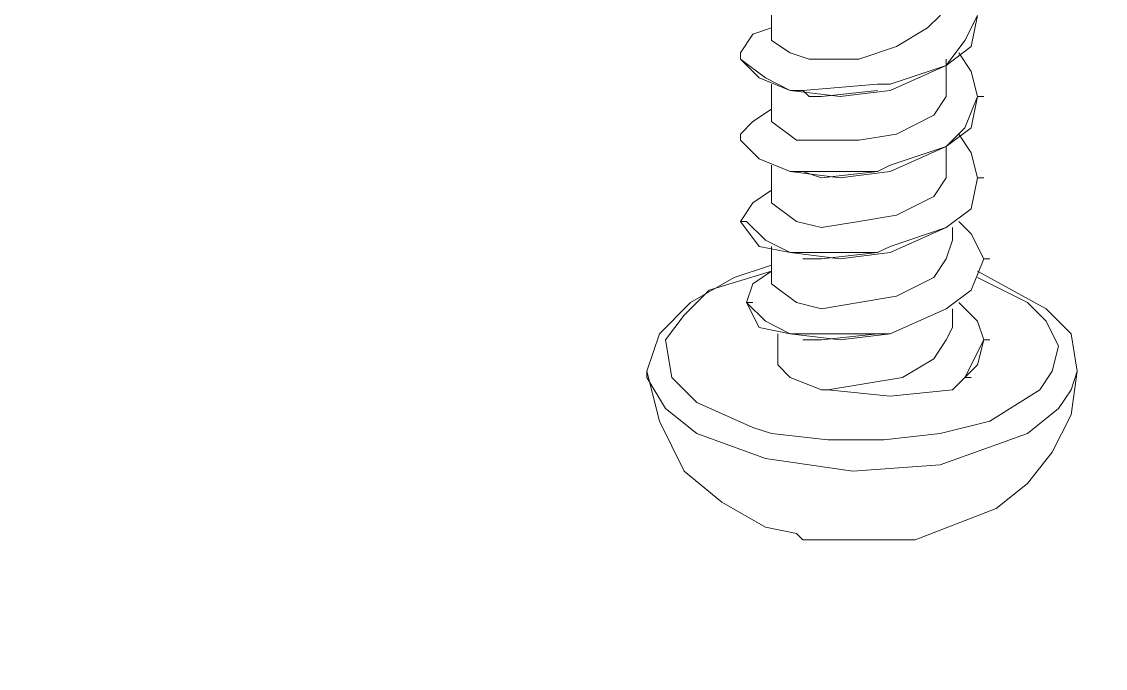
# Model space of a CAD drawing. Header units: centimetres. Extents: x -22.4 to 6.2, y -30.9 to -11.
# Drawn here: x -12.228 to -11.493, y -27.807 to -27.368 of the extents above; entities that cross this region are included whole.
import ezdxf

# ---------------------------------------------------------------- set-up
doc = ezdxf.new("R2010")
doc.units = ezdxf.units.CM
doc.header["$MEASUREMENT"] = 0
doc.layers.add('layer 1', color=7, linetype='Continuous')

msp = doc.modelspace()

# ---------------------------------------------------------------- linework, layer by layer
at = {"layer": 'layer 1', "lineweight": 9}
for points, knots in [([(-21.92211, -30.90598), (-21.92211, -30.90598), (6.24226, -30.90598), (6.24226, -30.90598), (6.24226, -30.90598), (6.24226, -30.90598), (6.24226, -11.33528), (6.24226, -11.33528), (6.24226, -11.33528), (6.24226, -11.33528), (-21.92211, -11.33528), (-21.92211, -11.33528), (-21.92211, -11.33528), (-21.92211, -11.33528), (-21.92211, -30.90598), (-21.92211, -30.90598)], [0, 0, 0, 0, 0.2, 0.2, 0.2, 0.2, 0.4, 0.4, 0.4, 0.4, 0.6, 0.6, 0.6, 0.6, 1, 1, 1, 1]), ([(-11.68542, -27.39336), (-11.68542, -27.39336), (-11.66002, -27.39336), (-11.66002, -27.39336), (-11.66002, -27.39336), (-11.66002, -27.39336), (-11.63462, -27.38489), (-11.63462, -27.38489), (-11.63462, -27.38489), (-11.63462, -27.38489), (-11.61345, -27.37219), (-11.61345, -27.37219), (-11.61345, -27.37219), (-11.61345, -27.37219), (-11.60499, -27.36373), (-11.60499, -27.36373), (-11.60499, -27.36373), (-11.60499, -27.36373), (-11.60075, -27.35103), (-11.60075, -27.35103)], [0, 0, 0, 0, 0.166667, 0.166667, 0.166667, 0.166667, 0.333333, 0.333333, 0.333333, 0.333333, 0.5, 0.5, 0.5, 0.5, 0.666667, 0.666667, 0.666667, 0.666667, 1, 1, 1, 1]), ([(-11.63885, -27.41029), (-11.63885, -27.41029), (-11.60075, -27.39759), (-11.60075, -27.39759), (-11.60075, -27.39759), (-11.60075, -27.39759), (-11.58805, -27.38066), (-11.58805, -27.38066), (-11.58805, -27.38066), (-11.58805, -27.38066), (-11.57959, -27.36373), (-11.57959, -27.36373)], [0, 0, 0, 0, 0.25, 0.25, 0.25, 0.25, 0.5, 0.5, 0.5, 0.5, 1, 1, 1, 1]), ([(-11.63885, -27.41453), (-11.63885, -27.41453), (-11.60075, -27.39759), (-11.60075, -27.39759), (-11.60075, -27.39759), (-11.60075, -27.39759), (-11.58382, -27.38489), (-11.58382, -27.38489), (-11.58382, -27.38489), (-11.58382, -27.38489), (-11.57959, -27.36373), (-11.57959, -27.36373)], [0, 0, 0, 0, 0.25, 0.25, 0.25, 0.25, 0.5, 0.5, 0.5, 0.5, 1, 1, 1, 1]), ([(-11.71929, -27.37219), (-11.71929, -27.37219), (-11.73199, -27.37643), (-11.73199, -27.37643), (-11.73199, -27.37643), (-11.73199, -27.37643), (-11.74045, -27.38913), (-11.74045, -27.38913)], [0, 0, 0, 0, 0.333333, 0.333333, 0.333333, 0.333333, 1, 1, 1, 1]), ([(-11.69389, -27.39336), (-11.69389, -27.39336), (-11.70659, -27.38913), (-11.70659, -27.38913), (-11.70659, -27.38913), (-11.70659, -27.38913), (-11.71929, -27.38066), (-11.71929, -27.38066)], [0, 0, 0, 0, 0.333333, 0.333333, 0.333333, 0.333333, 1, 1, 1, 1]), ([(-11.74045, -27.39336), (-11.74045, -27.39336), (-11.72352, -27.40606), (-11.72352, -27.40606), (-11.72352, -27.40606), (-11.72352, -27.40606), (-11.70659, -27.41453), (-11.70659, -27.41453)], [0, 0, 0, 0, 0.333333, 0.333333, 0.333333, 0.333333, 1, 1, 1, 1]), ([(-11.74045, -27.39336), (-11.74045, -27.39336), (-11.72775, -27.40606), (-11.72775, -27.40606), (-11.72775, -27.40606), (-11.72775, -27.40606), (-11.70659, -27.41453), (-11.70659, -27.41453)], [0, 0, 0, 0, 0.333333, 0.333333, 0.333333, 0.333333, 1, 1, 1, 1]), ([(-11.57959, -27.41876), (-11.57959, -27.41876), (-11.58382, -27.40183), (-11.58382, -27.40183), (-11.58382, -27.40183), (-11.58382, -27.40183), (-11.59229, -27.38913), (-11.59229, -27.38913)], [0, 0, 0, 0, 0.333333, 0.333333, 0.333333, 0.333333, 1, 1, 1, 1]), ([(-11.60075, -27.40606), (-11.60075, -27.40606), (-11.60075, -27.41876), (-11.60075, -27.41876), (-11.60075, -27.41876), (-11.60075, -27.41876), (-11.60922, -27.43146), (-11.60922, -27.43146), (-11.60922, -27.43146), (-11.60922, -27.43146), (-11.63462, -27.44416), (-11.63462, -27.44416), (-11.63462, -27.44416), (-11.63462, -27.44416), (-11.66002, -27.44839), (-11.66002, -27.44839), (-11.66002, -27.44839), (-11.66002, -27.44839), (-11.68542, -27.44839), (-11.68542, -27.44839)], [0, 0, 0, 0, 0.166667, 0.166667, 0.166667, 0.166667, 0.333333, 0.333333, 0.333333, 0.333333, 0.5, 0.5, 0.5, 0.5, 0.666667, 0.666667, 0.666667, 0.666667, 1, 1, 1, 1]), ([(-11.70659, -27.41453), (-11.70659, -27.41453), (-11.67272, -27.41876), (-11.67272, -27.41876), (-11.67272, -27.41876), (-11.67272, -27.41876), (-11.63885, -27.41453), (-11.63885, -27.41453)], [0, 0, 0, 0, 0.333333, 0.333333, 0.333333, 0.333333, 1, 1, 1, 1]), ([(-11.63885, -27.46533), (-11.63885, -27.46533), (-11.60075, -27.45263), (-11.60075, -27.45263), (-11.60075, -27.45263), (-11.60075, -27.45263), (-11.58805, -27.43993), (-11.58805, -27.43993), (-11.58805, -27.43993), (-11.58805, -27.43993), (-11.57959, -27.41876), (-11.57959, -27.41876)], [0, 0, 0, 0, 0.25, 0.25, 0.25, 0.25, 0.5, 0.5, 0.5, 0.5, 1, 1, 1, 1]), ([(-11.63885, -27.46956), (-11.63885, -27.46956), (-11.60075, -27.45263), (-11.60075, -27.45263), (-11.60075, -27.45263), (-11.60075, -27.45263), (-11.58382, -27.43993), (-11.58382, -27.43993), (-11.58382, -27.43993), (-11.58382, -27.43993), (-11.57959, -27.41876), (-11.57959, -27.41876)], [0, 0, 0, 0, 0.25, 0.25, 0.25, 0.25, 0.5, 0.5, 0.5, 0.5, 1, 1, 1, 1]), ([(-11.71929, -27.42723), (-11.71929, -27.42723), (-11.73199, -27.43569), (-11.73199, -27.43569), (-11.73199, -27.43569), (-11.73199, -27.43569), (-11.74045, -27.44416), (-11.74045, -27.44416)], [0, 0, 0, 0, 0.333333, 0.333333, 0.333333, 0.333333, 1, 1, 1, 1]), ([(-11.68542, -27.44839), (-11.68542, -27.44839), (-11.70235, -27.44839), (-11.70235, -27.44839), (-11.70235, -27.44839), (-11.70235, -27.44839), (-11.71929, -27.43569), (-11.71929, -27.43569)], [0, 0, 0, 0, 0.333333, 0.333333, 0.333333, 0.333333, 1, 1, 1, 1]), ([(-11.57959, -27.47379), (-11.57959, -27.47379), (-11.58382, -27.45686), (-11.58382, -27.45686), (-11.58382, -27.45686), (-11.58382, -27.45686), (-11.59229, -27.44416), (-11.59229, -27.44416)], [0, 0, 0, 0, 0.333333, 0.333333, 0.333333, 0.333333, 1, 1, 1, 1]), ([(-11.74045, -27.44839), (-11.74045, -27.44839), (-11.72775, -27.46109), (-11.72775, -27.46109), (-11.72775, -27.46109), (-11.72775, -27.46109), (-11.70659, -27.46956), (-11.70659, -27.46956)], [0, 0, 0, 0, 0.333333, 0.333333, 0.333333, 0.333333, 1, 1, 1, 1]), ([(-11.74045, -27.44839), (-11.74045, -27.44839), (-11.72775, -27.46109), (-11.72775, -27.46109), (-11.72775, -27.46109), (-11.72775, -27.46109), (-11.70659, -27.46956), (-11.70659, -27.46956)], [0, 0, 0, 0, 0.333333, 0.333333, 0.333333, 0.333333, 1, 1, 1, 1]), ([(-11.60075, -27.46109), (-11.60075, -27.46109), (-11.60075, -27.47379), (-11.60075, -27.47379), (-11.60075, -27.47379), (-11.60075, -27.47379), (-11.60922, -27.48649), (-11.60922, -27.48649), (-11.60922, -27.48649), (-11.60922, -27.48649), (-11.63462, -27.49919), (-11.63462, -27.49919), (-11.63462, -27.49919), (-11.63462, -27.49919), (-11.66002, -27.50343), (-11.66002, -27.50343), (-11.66002, -27.50343), (-11.66002, -27.50343), (-11.68542, -27.50766), (-11.68542, -27.50766)], [0, 0, 0, 0, 0.166667, 0.166667, 0.166667, 0.166667, 0.333333, 0.333333, 0.333333, 0.333333, 0.5, 0.5, 0.5, 0.5, 0.666667, 0.666667, 0.666667, 0.666667, 1, 1, 1, 1]), ([(-11.70659, -27.46956), (-11.70659, -27.46956), (-11.67272, -27.47379), (-11.67272, -27.47379), (-11.67272, -27.47379), (-11.67272, -27.47379), (-11.63885, -27.46956), (-11.63885, -27.46956)], [0, 0, 0, 0, 0.333333, 0.333333, 0.333333, 0.333333, 1, 1, 1, 1]), ([(-11.64732, -27.46956), (-11.64732, -27.46956), (-11.69812, -27.46956), (-11.69812, -27.46956), (-11.69812, -27.46956), (-11.69812, -27.46956), (-11.70659, -27.46956), (-11.70659, -27.46956)], [0, 0, 0, 0, 0.333333, 0.333333, 0.333333, 0.333333, 1, 1, 1, 1]), ([(-11.63885, -27.52036), (-11.63885, -27.52036), (-11.60075, -27.50766), (-11.60075, -27.50766), (-11.60075, -27.50766), (-11.60075, -27.50766), (-11.58382, -27.49496), (-11.58382, -27.49496), (-11.58382, -27.49496), (-11.58382, -27.49496), (-11.57959, -27.47379), (-11.57959, -27.47379)], [0, 0, 0, 0, 0.25, 0.25, 0.25, 0.25, 0.5, 0.5, 0.5, 0.5, 1, 1, 1, 1]), ([(-11.63885, -27.52459), (-11.63885, -27.52459), (-11.60075, -27.50766), (-11.60075, -27.50766), (-11.60075, -27.50766), (-11.60075, -27.50766), (-11.58382, -27.49496), (-11.58382, -27.49496), (-11.58382, -27.49496), (-11.58382, -27.49496), (-11.57959, -27.47379), (-11.57959, -27.47379)], [0, 0, 0, 0, 0.25, 0.25, 0.25, 0.25, 0.5, 0.5, 0.5, 0.5, 1, 1, 1, 1]), ([(-11.71929, -27.48226), (-11.71929, -27.48226), (-11.73199, -27.49073), (-11.73199, -27.49073), (-11.73199, -27.49073), (-11.73199, -27.49073), (-11.74045, -27.50343), (-11.74045, -27.50343)], [0, 0, 0, 0, 0.333333, 0.333333, 0.333333, 0.333333, 1, 1, 1, 1]), ([(-11.71929, -27.49073), (-11.71929, -27.49073), (-11.70235, -27.50343), (-11.70235, -27.50343), (-11.70235, -27.50343), (-11.70235, -27.50343), (-11.68542, -27.50766), (-11.68542, -27.50766)], [0, 0, 0, 0, 0.333333, 0.333333, 0.333333, 0.333333, 1, 1, 1, 1]), ([(-11.74045, -27.50343), (-11.74045, -27.50343), (-11.72775, -27.52036), (-11.72775, -27.52036), (-11.72775, -27.52036), (-11.72775, -27.52036), (-11.70659, -27.52459), (-11.70659, -27.52459)], [0, 0, 0, 0, 0.333333, 0.333333, 0.333333, 0.333333, 1, 1, 1, 1]), ([(-11.73622, -27.50343), (-11.73622, -27.50343), (-11.72352, -27.51613), (-11.72352, -27.51613), (-11.72352, -27.51613), (-11.72352, -27.51613), (-11.70659, -27.52459), (-11.70659, -27.52459)], [0, 0, 0, 0, 0.333333, 0.333333, 0.333333, 0.333333, 1, 1, 1, 1]), ([(-11.57535, -27.52883), (-11.57535, -27.52883), (-11.58382, -27.51189), (-11.58382, -27.51189), (-11.58382, -27.51189), (-11.58382, -27.51189), (-11.59229, -27.50343), (-11.59229, -27.50343)], [0, 0, 0, 0, 0.333333, 0.333333, 0.333333, 0.333333, 1, 1, 1, 1]), ([(-11.59652, -27.51613), (-11.59652, -27.51613), (-11.60075, -27.52883), (-11.60075, -27.52883), (-11.60075, -27.52883), (-11.60075, -27.52883), (-11.60922, -27.54153), (-11.60922, -27.54153), (-11.60922, -27.54153), (-11.60922, -27.54153), (-11.63462, -27.55423), (-11.63462, -27.55423), (-11.63462, -27.55423), (-11.63462, -27.55423), (-11.66002, -27.55846), (-11.66002, -27.55846), (-11.66002, -27.55846), (-11.66002, -27.55846), (-11.68542, -27.56269), (-11.68542, -27.56269)], [0, 0, 0, 0, 0.166667, 0.166667, 0.166667, 0.166667, 0.333333, 0.333333, 0.333333, 0.333333, 0.5, 0.5, 0.5, 0.5, 0.666667, 0.666667, 0.666667, 0.666667, 1, 1, 1, 1]), ([(-11.70659, -27.52459), (-11.70659, -27.52459), (-11.67272, -27.52883), (-11.67272, -27.52883), (-11.67272, -27.52883), (-11.67272, -27.52883), (-11.63885, -27.52459), (-11.63885, -27.52459)], [0, 0, 0, 0, 0.333333, 0.333333, 0.333333, 0.333333, 1, 1, 1, 1]), ([(-11.71929, -27.53306), (-11.71929, -27.53306), (-11.74469, -27.54153), (-11.74469, -27.54153), (-11.74469, -27.54153), (-11.74469, -27.54153), (-11.77432, -27.55846), (-11.77432, -27.55846), (-11.77432, -27.55846), (-11.77432, -27.55846), (-11.79549, -27.57963), (-11.79549, -27.57963), (-11.79549, -27.57963), (-11.79549, -27.57963), (-11.80395, -27.60503), (-11.80395, -27.60503)], [0, 0, 0, 0, 0.2, 0.2, 0.2, 0.2, 0.4, 0.4, 0.4, 0.4, 0.6, 0.6, 0.6, 0.6, 1, 1, 1, 1]), ([(-11.63885, -27.57963), (-11.63885, -27.57963), (-11.60075, -27.56269), (-11.60075, -27.56269), (-11.60075, -27.56269), (-11.60075, -27.56269), (-11.58382, -27.54999), (-11.58382, -27.54999), (-11.58382, -27.54999), (-11.58382, -27.54999), (-11.57535, -27.52883), (-11.57535, -27.52883)], [0, 0, 0, 0, 0.25, 0.25, 0.25, 0.25, 0.5, 0.5, 0.5, 0.5, 1, 1, 1, 1]), ([(-11.63885, -27.57963), (-11.63885, -27.57963), (-11.60075, -27.56269), (-11.60075, -27.56269), (-11.60075, -27.56269), (-11.60075, -27.56269), (-11.58382, -27.54999), (-11.58382, -27.54999), (-11.58382, -27.54999), (-11.58382, -27.54999), (-11.57535, -27.52883), (-11.57535, -27.52883)], [0, 0, 0, 0, 0.25, 0.25, 0.25, 0.25, 0.5, 0.5, 0.5, 0.5, 1, 1, 1, 1]), ([(-11.71929, -27.53729), (-11.71929, -27.53729), (-11.76162, -27.54999), (-11.76162, -27.54999), (-11.76162, -27.54999), (-11.76162, -27.54999), (-11.77855, -27.56693), (-11.77855, -27.56693), (-11.77855, -27.56693), (-11.77855, -27.56693), (-11.79125, -27.58386), (-11.79125, -27.58386), (-11.79125, -27.58386), (-11.79125, -27.58386), (-11.78702, -27.60926), (-11.78702, -27.60926), (-11.78702, -27.60926), (-11.78702, -27.60926), (-11.77009, -27.62619), (-11.77009, -27.62619), (-11.77009, -27.62619), (-11.77009, -27.62619), (-11.73199, -27.64313), (-11.73199, -27.64313)], [0, 0, 0, 0, 0.142857, 0.142857, 0.142857, 0.142857, 0.285714, 0.285714, 0.285714, 0.285714, 0.428571, 0.428571, 0.428571, 0.428571, 0.571429, 0.571429, 0.571429, 0.571429, 0.714286, 0.714286, 0.714286, 0.714286, 1, 1, 1, 1]), ([(-11.71929, -27.53729), (-11.71929, -27.53729), (-11.73199, -27.54576), (-11.73199, -27.54576), (-11.73199, -27.54576), (-11.73199, -27.54576), (-11.73622, -27.55846), (-11.73622, -27.55846)], [0, 0, 0, 0, 0.333333, 0.333333, 0.333333, 0.333333, 1, 1, 1, 1]), ([(-11.57959, -27.54153), (-11.57959, -27.54153), (-11.54572, -27.55846), (-11.54572, -27.55846), (-11.54572, -27.55846), (-11.54572, -27.55846), (-11.53302, -27.57116), (-11.53302, -27.57116), (-11.53302, -27.57116), (-11.53302, -27.57116), (-11.52455, -27.58809), (-11.52455, -27.58809), (-11.52455, -27.58809), (-11.52455, -27.58809), (-11.52879, -27.60503), (-11.52879, -27.60503), (-11.52879, -27.60503), (-11.52879, -27.60503), (-11.53725, -27.61773), (-11.53725, -27.61773), (-11.53725, -27.61773), (-11.53725, -27.61773), (-11.57112, -27.63889), (-11.57112, -27.63889), (-11.57112, -27.63889), (-11.57112, -27.63889), (-11.60499, -27.64736), (-11.60499, -27.64736), (-11.60499, -27.64736), (-11.60499, -27.64736), (-11.64309, -27.65159), (-11.64309, -27.65159), (-11.64309, -27.65159), (-11.64309, -27.65159), (-11.68119, -27.65159), (-11.68119, -27.65159), (-11.68119, -27.65159), (-11.68119, -27.65159), (-11.71929, -27.64736), (-11.71929, -27.64736)], [0, 0, 0, 0, 0.090909, 0.090909, 0.090909, 0.090909, 0.181818, 0.181818, 0.181818, 0.181818, 0.272727, 0.272727, 0.272727, 0.272727, 0.363636, 0.363636, 0.363636, 0.363636, 0.454545, 0.454545, 0.454545, 0.454545, 0.545455, 0.545455, 0.545455, 0.545455, 0.636364, 0.636364, 0.636364, 0.636364, 0.727273, 0.727273, 0.727273, 0.727273, 0.818182, 0.818182, 0.818182, 0.818182, 1, 1, 1, 1]), ([(-11.51185, -27.60503), (-11.51185, -27.60503), (-11.51609, -27.57963), (-11.51609, -27.57963), (-11.51609, -27.57963), (-11.51609, -27.57963), (-11.53302, -27.56269), (-11.53302, -27.56269), (-11.53302, -27.56269), (-11.53302, -27.56269), (-11.57959, -27.53729), (-11.57959, -27.53729)], [0, 0, 0, 0, 0.25, 0.25, 0.25, 0.25, 0.5, 0.5, 0.5, 0.5, 1, 1, 1, 1]), ([(-11.71929, -27.54576), (-11.71929, -27.54576), (-11.70235, -27.55846), (-11.70235, -27.55846), (-11.70235, -27.55846), (-11.70235, -27.55846), (-11.68542, -27.56269), (-11.68542, -27.56269)], [0, 0, 0, 0, 0.333333, 0.333333, 0.333333, 0.333333, 1, 1, 1, 1]), ([(-11.73622, -27.55846), (-11.73622, -27.55846), (-11.72352, -27.57116), (-11.72352, -27.57116), (-11.72352, -27.57116), (-11.72352, -27.57116), (-11.70659, -27.57963), (-11.70659, -27.57963)], [0, 0, 0, 0, 0.333333, 0.333333, 0.333333, 0.333333, 1, 1, 1, 1]), ([(-11.73622, -27.55846), (-11.73622, -27.55846), (-11.72775, -27.57539), (-11.72775, -27.57539), (-11.72775, -27.57539), (-11.72775, -27.57539), (-11.70659, -27.57963), (-11.70659, -27.57963)], [0, 0, 0, 0, 0.333333, 0.333333, 0.333333, 0.333333, 1, 1, 1, 1]), ([(-11.57535, -27.58386), (-11.57535, -27.58386), (-11.57959, -27.57116), (-11.57959, -27.57116), (-11.57959, -27.57116), (-11.57959, -27.57116), (-11.59229, -27.55846), (-11.59229, -27.55846)], [0, 0, 0, 0, 0.333333, 0.333333, 0.333333, 0.333333, 1, 1, 1, 1]), ([(-11.70659, -27.57963), (-11.70659, -27.57963), (-11.67272, -27.58386), (-11.67272, -27.58386), (-11.67272, -27.58386), (-11.67272, -27.58386), (-11.63885, -27.57963), (-11.63885, -27.57963)], [0, 0, 0, 0, 0.333333, 0.333333, 0.333333, 0.333333, 1, 1, 1, 1]), ([(-11.59652, -27.57539), (-11.59652, -27.57539), (-11.60075, -27.58386), (-11.60075, -27.58386), (-11.60075, -27.58386), (-11.60075, -27.58386), (-11.60922, -27.59656), (-11.60922, -27.59656), (-11.60922, -27.59656), (-11.60922, -27.59656), (-11.63039, -27.60926), (-11.63039, -27.60926), (-11.63039, -27.60926), (-11.63039, -27.60926), (-11.68119, -27.61773), (-11.68119, -27.61773)], [0, 0, 0, 0, 0.2, 0.2, 0.2, 0.2, 0.4, 0.4, 0.4, 0.4, 0.6, 0.6, 0.6, 0.6, 1, 1, 1, 1]), ([(-11.57535, -27.58386), (-11.57535, -27.58386), (-11.58805, -27.60926), (-11.58805, -27.60926), (-11.58805, -27.60926), (-11.58805, -27.60926), (-11.59652, -27.61773), (-11.59652, -27.61773)], [0, 0, 0, 0, 0.333333, 0.333333, 0.333333, 0.333333, 1, 1, 1, 1]), ([(-11.58805, -27.60926), (-11.58805, -27.60926), (-11.57959, -27.60079), (-11.57959, -27.60079), (-11.57959, -27.60079), (-11.57959, -27.60079), (-11.57535, -27.58386), (-11.57535, -27.58386)], [0, 0, 0, 0, 0.333333, 0.333333, 0.333333, 0.333333, 1, 1, 1, 1]), ([(-11.68542, -27.61773), (-11.68542, -27.61773), (-11.70659, -27.60926), (-11.70659, -27.60926), (-11.70659, -27.60926), (-11.70659, -27.60926), (-11.71505, -27.60079), (-11.71505, -27.60079), (-11.71505, -27.60079), (-11.71505, -27.60079), (-11.71505, -27.59233), (-11.71505, -27.59233)], [0, 0, 0, 0, 0.25, 0.25, 0.25, 0.25, 0.5, 0.5, 0.5, 0.5, 1, 1, 1, 1]), ([(-11.80395, -27.60503), (-11.80395, -27.60503), (-11.79549, -27.63889), (-11.79549, -27.63889), (-11.79549, -27.63889), (-11.79549, -27.63889), (-11.77855, -27.67276), (-11.77855, -27.67276), (-11.77855, -27.67276), (-11.77855, -27.67276), (-11.75315, -27.69393), (-11.75315, -27.69393), (-11.75315, -27.69393), (-11.75315, -27.69393), (-11.72352, -27.71086), (-11.72352, -27.71086)], [0, 0, 0, 0, 0.2, 0.2, 0.2, 0.2, 0.4, 0.4, 0.4, 0.4, 0.6, 0.6, 0.6, 0.6, 1, 1, 1, 1]), ([(-11.80395, -27.60926), (-11.80395, -27.60926), (-11.79125, -27.63043), (-11.79125, -27.63043), (-11.79125, -27.63043), (-11.79125, -27.63043), (-11.77009, -27.64736), (-11.77009, -27.64736), (-11.77009, -27.64736), (-11.77009, -27.64736), (-11.72352, -27.66429), (-11.72352, -27.66429)], [0, 0, 0, 0, 0.25, 0.25, 0.25, 0.25, 0.5, 0.5, 0.5, 0.5, 1, 1, 1, 1]), ([(-11.51185, -27.60503), (-11.51185, -27.60503), (-11.51609, -27.61773), (-11.51609, -27.61773), (-11.51609, -27.61773), (-11.51609, -27.61773), (-11.52455, -27.63043), (-11.52455, -27.63043), (-11.52455, -27.63043), (-11.52455, -27.63043), (-11.54572, -27.64736), (-11.54572, -27.64736), (-11.54572, -27.64736), (-11.54572, -27.64736), (-11.60499, -27.66853), (-11.60499, -27.66853), (-11.60499, -27.66853), (-11.60499, -27.66853), (-11.66425, -27.67276), (-11.66425, -27.67276), (-11.66425, -27.67276), (-11.66425, -27.67276), (-11.72352, -27.66429), (-11.72352, -27.66429)], [0, 0, 0, 0, 0.142857, 0.142857, 0.142857, 0.142857, 0.285714, 0.285714, 0.285714, 0.285714, 0.428571, 0.428571, 0.428571, 0.428571, 0.571429, 0.571429, 0.571429, 0.571429, 0.714286, 0.714286, 0.714286, 0.714286, 1, 1, 1, 1]), ([(-11.67695, -27.71933), (-11.67695, -27.71933), (-11.62192, -27.71933), (-11.62192, -27.71933), (-11.62192, -27.71933), (-11.62192, -27.71933), (-11.56689, -27.69816), (-11.56689, -27.69816), (-11.56689, -27.69816), (-11.56689, -27.69816), (-11.54572, -27.68123), (-11.54572, -27.68123), (-11.54572, -27.68123), (-11.54572, -27.68123), (-11.52879, -27.66006), (-11.52879, -27.66006), (-11.52879, -27.66006), (-11.52879, -27.66006), (-11.51609, -27.63466), (-11.51609, -27.63466), (-11.51609, -27.63466), (-11.51609, -27.63466), (-11.51185, -27.60503), (-11.51185, -27.60503)], [0, 0, 0, 0, 0.142857, 0.142857, 0.142857, 0.142857, 0.285714, 0.285714, 0.285714, 0.285714, 0.428571, 0.428571, 0.428571, 0.428571, 0.571429, 0.571429, 0.571429, 0.571429, 0.714286, 0.714286, 0.714286, 0.714286, 1, 1, 1, 1]), ([(-11.68119, -27.61773), (-11.68119, -27.61773), (-11.63885, -27.62196), (-11.63885, -27.62196), (-11.63885, -27.62196), (-11.63885, -27.62196), (-11.59652, -27.61773), (-11.59652, -27.61773)], [0, 0, 0, 0, 0.333333, 0.333333, 0.333333, 0.333333, 1, 1, 1, 1])]:
    msp.add_open_spline(points, degree=3, knots=knots, dxfattribs=at)
for points in [[(-7.60872, -27.47803), (-7.60872, -27.47803), (-11.93095, -26.47474), (-11.93095, -26.47474)], [(-7.60449, -27.52036), (-7.60449, -27.52036), (-11.92249, -26.51284), (-11.92249, -26.51284)], [(-11.89285, -26.53824), (-11.89285, -26.53824), (-7.57062, -27.54576), (-7.57062, -27.54576)], [(-11.71929, -27.38066), (-11.71929, -27.38066), (-11.71929, -27.35526), (-11.71929, -27.35526)], [(-11.74045, -27.38913), (-11.74045, -27.38913), (-11.74045, -27.39336), (-11.74045, -27.39336)], [(-11.68542, -27.39336), (-11.68542, -27.39336), (-11.69389, -27.39336), (-11.69389, -27.39336)], [(-11.60075, -27.40606), (-11.60075, -27.40606), (-11.60075, -27.39336), (-11.60075, -27.39336)], [(-11.71929, -27.43569), (-11.71929, -27.43569), (-11.71929, -27.41029), (-11.71929, -27.41029)], [(-11.69812, -27.41453), (-11.69812, -27.41453), (-11.64732, -27.41029), (-11.64732, -27.41029)], [(-11.64732, -27.41029), (-11.64732, -27.41029), (-11.63885, -27.41029), (-11.63885, -27.41029)], [(-11.70659, -27.41453), (-11.70659, -27.41453), (-11.69812, -27.41453), (-11.69812, -27.41453)], [(-11.70659, -27.41453), (-11.70659, -27.41453), (-11.70235, -27.41453), (-11.70235, -27.41453)], [(-11.69812, -27.41453), (-11.69812, -27.41453), (-11.69389, -27.41876), (-11.69389, -27.41876)], [(-11.68542, -27.41876), (-11.68542, -27.41876), (-11.64732, -27.41453), (-11.64732, -27.41453)], [(-11.69389, -27.41876), (-11.69389, -27.41876), (-11.68542, -27.41876), (-11.68542, -27.41876)], [(-11.57959, -27.41876), (-11.57959, -27.41876), (-11.57535, -27.41876), (-11.57535, -27.41876)], [(-11.74045, -27.44416), (-11.74045, -27.44416), (-11.74045, -27.44839), (-11.74045, -27.44839)], [(-11.60075, -27.46109), (-11.60075, -27.46109), (-11.60075, -27.45263), (-11.60075, -27.45263)], [(-11.71929, -27.49073), (-11.71929, -27.49073), (-11.71929, -27.46533), (-11.71929, -27.46533)], [(-11.69812, -27.46956), (-11.69812, -27.46956), (-11.68542, -27.47379), (-11.68542, -27.47379)], [(-11.68542, -27.47379), (-11.68542, -27.47379), (-11.64732, -27.46956), (-11.64732, -27.46956)], [(-11.64732, -27.46956), (-11.64732, -27.46956), (-11.63885, -27.46533), (-11.63885, -27.46533)], [(-11.57959, -27.47379), (-11.57959, -27.47379), (-11.57535, -27.47379), (-11.57535, -27.47379)], [(-11.74045, -27.50343), (-11.74045, -27.50343), (-11.73622, -27.50343), (-11.73622, -27.50343)], [(-11.59652, -27.51613), (-11.59652, -27.51613), (-11.59652, -27.50766), (-11.59652, -27.50766)], [(-11.71929, -27.54576), (-11.71929, -27.54576), (-11.71929, -27.52036), (-11.71929, -27.52036)], [(-11.64732, -27.52459), (-11.64732, -27.52459), (-11.63885, -27.52036), (-11.63885, -27.52036)], [(-11.70659, -27.52459), (-11.70659, -27.52459), (-11.69812, -27.52459), (-11.69812, -27.52459)], [(-11.69812, -27.52459), (-11.69812, -27.52459), (-11.64732, -27.52459), (-11.64732, -27.52459)], [(-11.68542, -27.52883), (-11.68542, -27.52883), (-11.64732, -27.52459), (-11.64732, -27.52459)], [(-11.69812, -27.52883), (-11.69812, -27.52883), (-11.68542, -27.52883), (-11.68542, -27.52883)], [(-11.57535, -27.52883), (-11.57535, -27.52883), (-11.57112, -27.52883), (-11.57112, -27.52883)], [(-11.73622, -27.55846), (-11.73622, -27.55846), (-11.73199, -27.55846), (-11.73199, -27.55846)], [(-11.59652, -27.57539), (-11.59652, -27.57539), (-11.59652, -27.56269), (-11.59652, -27.56269)], [(-11.71505, -27.59233), (-11.71505, -27.59233), (-11.71505, -27.57963), (-11.71505, -27.57963)], [(-11.70659, -27.57963), (-11.70659, -27.57963), (-11.69812, -27.57963), (-11.69812, -27.57963)], [(-11.69812, -27.57963), (-11.69812, -27.57963), (-11.64732, -27.57963), (-11.64732, -27.57963)], [(-11.68542, -27.58386), (-11.68542, -27.58386), (-11.64732, -27.57963), (-11.64732, -27.57963)], [(-11.64732, -27.57963), (-11.64732, -27.57963), (-11.63885, -27.57963), (-11.63885, -27.57963)], [(-11.69812, -27.58386), (-11.69812, -27.58386), (-11.68542, -27.58386), (-11.68542, -27.58386)], [(-11.57535, -27.58386), (-11.57535, -27.58386), (-11.57112, -27.58386), (-11.57112, -27.58386)], [(-11.80395, -27.60503), (-11.80395, -27.60503), (-11.80395, -27.60926), (-11.80395, -27.60926)], [(-11.59652, -27.61773), (-11.59652, -27.61773), (-11.58805, -27.60926), (-11.58805, -27.60926)], [(-11.58805, -27.60926), (-11.58805, -27.60926), (-11.58382, -27.60926), (-11.58382, -27.60926)], [(-11.68542, -27.61773), (-11.68542, -27.61773), (-11.68119, -27.61773), (-11.68119, -27.61773)], [(-11.73199, -27.64313), (-11.73199, -27.64313), (-11.71929, -27.64736), (-11.71929, -27.64736)], [(-11.72352, -27.71086), (-11.72352, -27.71086), (-11.70235, -27.71509), (-11.70235, -27.71509)], [(-11.70235, -27.71509), (-11.70235, -27.71509), (-11.69812, -27.71933), (-11.69812, -27.71933)], [(-11.69812, -27.71933), (-11.69812, -27.71933), (-11.67695, -27.71933), (-11.67695, -27.71933)], [(-11.67695, -27.71933), (-11.67695, -27.71933), (-11.67272, -27.71933), (-11.67272, -27.71933)]]:
    msp.add_open_spline(points, degree=3, dxfattribs=at)

doc.saveas('drawing.dxf')
